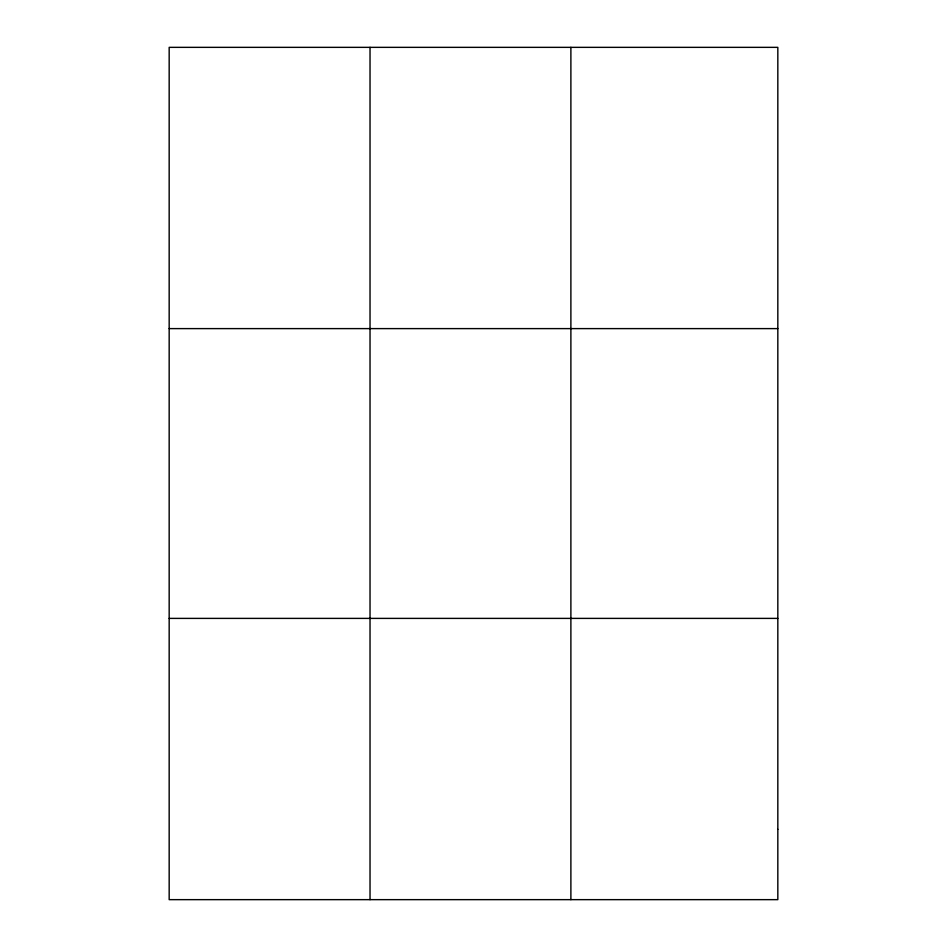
<?xml version="1.0" encoding="UTF-8"?>
<svg xmlns="http://www.w3.org/2000/svg" width="947" height="947" viewBox="0 0 947 947"><rect width="100%" height="100%" fill="white"/><g stroke="black" fill="none" stroke-linecap="round" stroke-linejoin="round"><path stroke-width="1.42" d="M370.028 47.35L370.028 899.65M570.887 47.35L570.887 899.65M169.17 328.609L777.83 328.609M169.17 618.391L777.83 618.391M777.83 829.335L777.83 899.65L169.17 899.65L169.17 47.35L777.83 47.35L777.83 829.335"/></g></svg>
